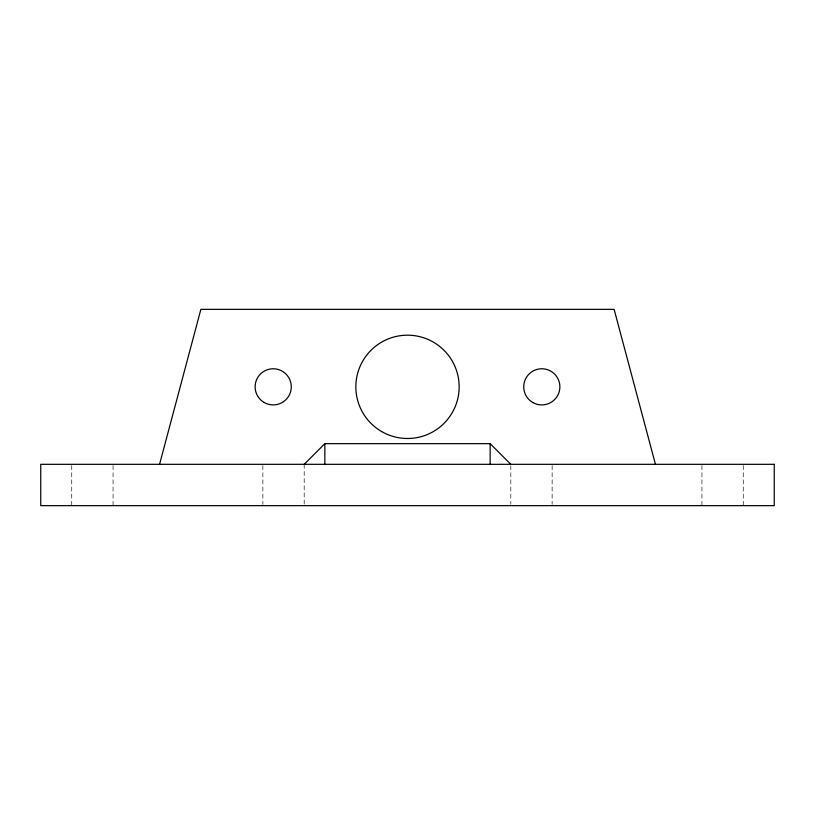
<?xml version="1.0" encoding="UTF-8"?>
<svg xmlns="http://www.w3.org/2000/svg" width="815" height="815" viewBox="0 0 815 815"><rect width="100%" height="100%" fill="white"/><g stroke="black" fill="none" stroke-linecap="round" stroke-linejoin="round"><path stroke-width="0.61" stroke-dasharray="4.08 3.06" d="M743.26 465.569L743.26 505.646M701.929 465.569L701.929 505.646M552.132 465.569L552.132 504.393M510.811 465.569L510.811 504.393M304.189 464.316L304.189 504.393M262.868 465.569L262.868 504.393M113.071 465.569L113.071 505.646M71.74 465.569L71.74 505.646"/><path stroke-width="1.22" d="M159.557 464.316L200.877 309.354L614.123 309.354L655.443 464.316M304.189 464.316L324.849 443.655L490.151 443.655L510.811 464.316M490.151 443.655L490.151 464.316M324.849 443.655L324.849 464.316M774.25 464.316L40.75 464.316L40.75 505.646L774.25 505.646L774.25 464.316M264.162 402.498A18.083 18.083 0 0 0 291.281 386.84A18.083 18.083 0 0 0 264.162 371.182A18.083 18.083 0 0 0 264.162 402.498M532.766 402.498A18.083 18.083 0 0 0 559.885 386.84A18.083 18.083 0 0 0 532.766 371.182A18.083 18.083 0 0 0 532.766 402.498M381.675 431.573A51.651 51.651 0 0 0 459.151 386.84A51.651 51.651 0 0 0 381.675 342.106A51.651 51.651 0 0 0 381.675 431.573"/></g></svg>
